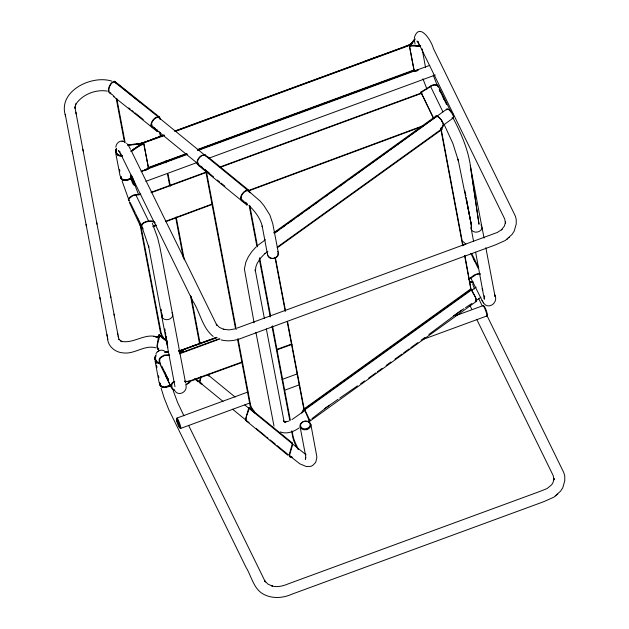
<?xml version="1.0" encoding="UTF-8"?>
<svg xmlns="http://www.w3.org/2000/svg" width="629" height="629" viewBox="0 0 629 629"><rect width="100%" height="100%" fill="white"/><g stroke="black" fill="none" stroke-linecap="round" stroke-linejoin="round"><path stroke-width="0.94" d="M298.484 449.554C295.921 443.799 292.532 438.232 292.446 431.345M466.702 200.494L471.263 224.514L471.082 228.154L473.629 241.599M196.979 162.597L197.254 160.961A6.29 3.318 -50.7 0 1 199.251 157.454A6.023 3.169 -50.8 0 1 200.753 156L204.527 154.475A5.999 3.153 -50.7 0 1 205.966 155.347L206.336 156.503M302.038 412.923L303.878 410.627L304.161 409.031L287.681 322.307M289.686 454.673L292.328 445.788L292.501 443.107L248.856 407.435L245.507 419.331A6.998 3.703 -49.8 0 0 245.656 420.321M159.664 382.904L159.837 384.736L160.969 386.269A6.031 4.474 -11.9 0 0 163.265 387.33L163.65 387.393A6.086 4.497 -11.7 0 0 164.861 387.488L168.36 386.654M159.797 382.919L160.23 385.247A5.567 4.12 -11.8 0 0 161.079 386.19A5.858 4.34 -11.9 0 0 163.697 387.291L166.465 387.181M159.365 382.715L159.53 384.633L160.717 386.245A6.266 4.662 -11.9 0 0 163.524 387.448A6.369 4.718 -11.6 0 0 164.798 387.535L171.096 385.27M303.5 421.469L303.508 421.556A5.409 4.214 -10.6 0 0 302.164 422.216A5.535 4.309 -10.7 0 0 302.25 429.245A5.535 4.309 -10.7 0 0 310.671 426.336A5.535 4.309 -10.7 0 0 305.262 421.147A5.472 4.254 -10.7 0 0 303.508 421.556M120.422 176.348L120.571 178.046L121.727 179.43M241.182 197.199L241.371 199.102L243.651 201.201M121.106 176.364L121.082 177.362M470.696 289.466L470.374 286.517M471.129 289.961L464.973 255.806M287.249 321.922L303.209 405.917C304.711 408.795 302.51 410.58 301.629 412.86M108.55 88.736L108.392 90.804A6.911 3.2 -60.9 0 0 108.589 91.763C109.446 94.279 113.275 93.839 113.692 96.622L157.297 131.563L157.8 131.162L156.747 129.307M115.83 147.202C115.98 143.884 118.897 140.699 122.34 141.14M475.563 301.024C477.427 297.305 471.821 293.263 471.42 289.316L304.365 409.424L309.161 420.486A5.166 1.541 53.1 0 1 308.863 421.092L308.666 421.155A5.708 1.706 53.2 0 1 308.414 421.155M414.267 37.929C419.213 21.182 431.667 41.089 433.373 48.488L515.214 215.81L516.212 219.167L516.236 224.018L514.223 231.071L512.077 234.389L505.354 240.459L495.125 245.011L243.486 337.443C236.48 340.415 228.634 341.924 221.156 339.896M435.7 116.632L435.779 116.326A5.881 1.895 54.2 0 1 436.353 115.862A6.384 2.06 54.2 0 1 437.792 116.334M305.875 457.338L305.364 459.367L305.686 456.174L300.119 426.934M438.193 87.164L438.232 85.827A6.353 3.09 -24.4 0 0 437.344 84.907L434.214 84.656A6.534 3.184 -24.4 0 0 431.887 85.308L420.88 92.133L433.452 118.173M484.621 297.871L484.275 298.932L484.66 295.866L484.275 299.137L475.626 252.166M200.62 376.96L199.542 381.528A6.691 3.546 -49.9 0 0 199.786 382.817L200.541 383.651A6.314 3.318 -50.7 0 0 202.066 383.871M201.099 376.834L200.061 381.19A6.078 3.216 -49.9 0 0 200.179 382.094L200.565 382.786A5.339 2.807 -51 0 0 201.178 383.203A5.637 2.964 -50.7 0 0 201.705 383.313M442.902 125.902L443.115 124.023L441.715 120.894M308.422 421.65A6.298 1.895 53.3 0 0 309.437 421.501L309.397 419.708M309.437 421.501L476.373 301.362L476.09 298.484L471.42 289.316M110.334 85.159C111.129 83.775 113.306 80.638 114.973 82.478M413.088 41.192L414.857 38.904M412.907 41.656L412.097 42.717M155.984 353.569C157.517 350.581 161.637 349.048 164.531 351.053M412.309 42.261L415.038 38.849M414.826 39.863L411.515 44.085L408.284 45.87L175.137 131.508M412.404 42.52L411.877 42.976A11.519 9.018 -10.7 0 1 411.201 43.692L407.309 45.658M414.77 39.328L411.688 43.039A11.196 8.751 -10.9 0 1 411.028 43.731L409.432 44.832M411.979 43.039L409.88 44.801L404.447 46.703M153.562 119.903C154.773 118.024 159.231 115.547 159.852 119.078M161.142 388.297L164.153 397.984L168.714 409.424L245.963 567.209C251.749 576.557 253.707 590.065 264.888 594.9C273.497 598.902 283.514 597.951 292.013 594.146L543.653 501.722L553.89 497.169L560.612 491.1L562.758 487.774L564.771 480.729L564.748 475.878L563.749 472.521L486.956 315.514M442.604 126.295L441.409 127.836L441.802 129.59L277.397 247.724M453.525 117.497A5.409 1.753 54.2 0 0 453.478 116.672L453.627 116.507A0.841 0.653 -10.6 0 0 453.658 116.035L453.572 115.909M255.924 247.103L251.938 251.474L248.376 256.742L245.931 261.861L244.382 268.968L254.1 322.756M507.037 239.264L507.627 238.768M508.594 237.959L509.262 237.4M555.572 495.974L556.162 495.479M557.129 494.669L557.797 494.111M436.329 116.64L436.982 116.436A5.685 1.832 54.2 0 1 438.397 117.12L440.111 118.732M186.341 384.665L189.777 382.487L189.667 382.039L185.854 384.476M113.692 96.622L114.203 96.221M157.8 349.244L156.896 346.485L158.775 335.076L159.286 334.675L166.929 340.808M468.794 279.001L474.895 274.574L479.502 273.536A6.329 3.916 -26.1 0 1 480.171 273.639M469.179 279.26L476.46 274.386A5.346 3.302 -26.1 0 1 478.551 274.008L479.204 274.024A5.685 3.515 -26.1 0 1 480.352 274.275M309.02 420.958L310.498 419.795M311.984 418.631L329.25 405.32M292.359 457.118A6.314 3.231 -50.3 0 1 290.126 457.094L289.395 456.277A6.675 3.436 -49.7 0 1 289.159 455.011L292.501 443.107M203.772 168.973L203.261 169.366L246.906 205.015L247.417 204.614L247.024 203.56L245.546 202.168M258.047 245.2L265.43 239.735M324.485 408.748L338.111 399.242M421.084 340.281L424.968 337.38M428.852 334.471L461.513 310.183M453.674 315.821L463.935 308.666M133.387 149.395L135.919 147.658M446.904 109.037L390.239 149.899M267.875 251.364L264.73 253.707L265.076 253.401L260.327 258.322L257.143 263.402L255.861 266.806L255.398 271.296L255.17 269.629L264.361 318.408M471.514 290.488L476.169 287.115M134.716 148.523L130.974 151.117M132.916 149.82L131.091 151.117M273.639 232.816L436.101 115.933M274.661 232.927L279.292 229.601M281.603 227.934L285.464 225.151M287.823 223.46L294.152 218.908M297.313 216.628L302.062 213.215M306.016 210.369L310.765 206.957M313.132 205.251L318.675 201.264M325.004 196.712L327.387 194.99M330.579 192.702L336.153 188.692M339.338 186.396L344.912 182.386M348.891 179.524L356.061 174.367M357.649 173.219L364.82 168.061M366.416 166.921L380.749 156.605M381.544 156.039L436.495 116.499M274.731 232.989L388.659 151.039M277.161 247.189L441.361 129.197M303.768 409.133L470.775 288.908M309.421 419.724A7.634 2.249 53.8 0 0 308.8 418.128L304.798 409.801L471.852 289.694M368.641 378.053L375.796 372.903M377.384 371.755L382.157 368.327M386.127 365.465L390.9 362.029M394.87 359.167L402.025 354.025M403.614 352.877L409.18 348.875M410.768 347.727L417.923 342.577M442.958 125.383L453.344 117.953M476.09 300.654L480.886 297.226M304.57 410.674L291.998 419.59M131.162 151.204L137.146 146.816M131.367 151.526L138.616 146.447L143.892 143.75L148.633 168.847L143.648 143.263L140.872 144.497M339.723 398.133L357.421 385.907M360.645 383.69L364.663 380.907M298.972 427.995C293.727 431.793 286.635 434.38 280.282 431.95M137.028 146.816L139.662 145.228M137.185 146.927L143.711 143.294M465.539 307.62L471.947 303.437M138.278 145.999L142.311 143.86M157.289 351.792L159.043 350.738M142.083 171.403C143.837 170.75 147.272 167.801 148.554 168.761M179.281 352.161L181.317 351.053M144.206 170.648L148.515 168.682M179.878 351.76L180.594 351.399M170.931 384.924L164.853 386.984A5.692 4.199 -11.8 0 1 163.737 386.906A5.582 4.12 -11.9 0 1 161.244 385.852A5.284 3.9 -11.8 0 1 160.442 384.956L160.191 384.437M144.473 170.624L147.241 169.358M131.202 178.007L127.333 179.603L124.699 179.831A5.575 3.577 -13.7 0 1 122.49 179.179A5.252 3.373 -13.6 0 1 121.46 178.274L121.224 177.834M131.359 178.361L126.657 180.256M130.714 178.801L131.398 178.463M180.169 351.8L182.929 350.557L182.135 350.746M180.342 352.146C182.339 351.925 184.533 349.653 181.404 351.068M174.508 381.473C169.649 382.558 170.207 389.941 174.933 390.609M169.869 386.057L170.467 385.719M153.209 226.786L156.362 225.3M152.863 226.534L156.023 225.048M130.014 179.123L130.816 178.809M174.768 381.85C170.648 382.723 170.884 388.722 174.563 389.933M145.794 169.964L147.155 169.343M420.99 92.542L431.989 85.717A5.842 2.752 -24.2 0 1 434.073 85.135L436.833 85.324A5.685 2.673 -24.2 0 1 437.611 86.11L437.69 86.464M169.162 386.379L169.775 386.049M129.315 179.43L130.109 179.139M168.43 386.678L169.067 386.363M414.134 69.905L197.333 149.576M413.56 70.55L414.275 70.267M410.823 71.73L197.569 150.064L414.401 70.385M128.591 179.705L129.393 179.446M413.693 70.668L410.768 71.706M145.299 141.902L146.801 141.391M184.501 349.048L216.856 337.325M185.288 348.812L183.802 349.307M144.599 142.162L145.362 141.926M146.014 141.635L164.027 135.062M148.821 167.919L151.031 167.157M149.6 167.684L150.315 167.424M165.718 221.266L212.594 203.859M249.666 190.092L424.371 125.25M165.797 221.66L211.965 204.519M249.744 190.501L422.051 126.555M147.563 141.226L139.599 143.797M406.593 45.917L407.372 45.681M150.968 167.133L151.746 166.889M151.683 166.866L186.907 153.932M411.547 71.47L412.262 71.203M151.125 192.301L206.406 171.984M185.94 348.521L215.928 337.553M186.766 348.38L178.817 350.943M147.453 141.1L148.169 140.833M151.046 139.78L159.656 136.619M363.538 61.736L380.765 55.407M174.901 131.021L404.51 46.727M148.287 140.959L164.075 135.156M175.011 131.147L405.288 46.562M164.208 135.526L141.179 143.837L128.961 145.22M185.846 153.791L147.964 167.699M153.075 166.245L148.09 168.069M155.229 165.451L186.86 153.83M197.459 149.938L391.34 78.727M153.185 166.363L156.055 165.309M158.925 164.255L186.09 154.278M141.093 171.363L187.206 154.427M198.277 150.362L429.796 65.337M145.881 181.341L196.578 162.714M208.561 158.311L435.307 75.016M219.702 167.094L421.925 92.785M151.204 192.694L206.477 172.385M219.773 167.503L421.925 93.234M237.227 328.063L497.374 232.431L502.052 229.357L501.384 229.915L504.372 226.102L505.59 221.856L505.441 223.122L504.71 218.978L419.04 44.006L419.7 45.264L416.972 41.027L418.678 42.324L418.128 41.962M190.249 346.941L195.989 344.826M216.981 337.694L178.888 351.32M219.214 338.748L179.32 353.38M220.008 338.945L179.422 353.836M176.993 418.057L247.968 391.985M282.067 379.46L296.817 374.043M455.357 315.797L483.009 305.647M180.688 428.412A5.512 0.723 69.8 0 0 178.542 420.62A5.512 0.723 69.8 0 0 177.221 420.667A5.512 0.723 69.8 0 0 180.688 428.412L249.831 403.008M284.882 390.137L299.64 384.72M422.318 339.668L486.885 315.955M183.102 349.567L183.865 349.339M406.656 45.948L405.162 46.444M143.899 142.413L144.662 142.185M241.756 362.115L189.919 380.915L187.898 381.433L184.478 381.205M276.791 349.425L291.211 344.197M242.55 362.312L189.997 381.371L184.965 381.819M276.878 349.866L292.1 344.354M148.106 168.179L148.884 167.951M183.165 349.59L181.018 350.306M143.192 142.665L143.962 142.437M127.066 180.177L128.654 179.729M141.045 143.318L143.247 142.689M288.853 421.155L284.316 421.988L286.038 422.02L283.522 421.273M142.531 142.925L136.572 144.238M127.907 179.996L125.769 180.381A6.408 4.238 -13.5 0 1 124.511 180.366A6.243 4.136 -13.8 0 1 121.712 179.43M417.294 70.794A9.765 5.983 -14.7 0 0 414.275 71.211L409.542 46.176L412.152 45.799L420.479 46.334M417.365 70.157L414.102 70.794L409.345 45.673L415.282 45.516M462.362 245.617L463.966 245.263M180.971 350.274L178.793 350.833M234.829 328.92L229.223 329.895L223.319 329.234L224.026 329.47L219.395 327.387L216.282 324.194L216.863 325.287L131.123 150.465M140.794 194.094L134.087 194.888A6.534 3.059 -24.2 0 0 131.799 195.918L131.099 196.342A5.905 2.768 -24.2 0 0 129.377 197.789L128.969 198.284A6.4 2.988 -24.3 0 0 128.332 199.715L129.362 201.366M139.583 143.687L140.33 143.538M178.77 350.793L179.517 350.652M154.333 222.029C150.74 218.326 135.377 224.089 143.105 228.877M420.4 45.878L415.195 45.681M126.641 180.146L125.847 180.342A6.109 3.994 -13.6 0 1 124.652 180.326L124.267 180.279A6.015 3.939 -13.9 0 1 121.979 179.462L120.878 178.164L120.721 176.552A6.015 3.939 -13.9 0 0 120.839 178.141M122.293 155.67L121.051 155.756A6.086 4.953 -9.6 0 1 119.84 155.615L119.447 155.528M122.356 156.055L121.051 156.141A6.369 5.174 -9.7 0 1 119.777 156A6.266 5.071 -9.4 0 1 116.939 154.616L115.524 152.155L115.972 149.364A6.314 5.118 -9.8 0 1 116.617 148.413M138.058 143.899L131.98 144.466M138.05 143.939L127.388 144.969M420.762 45.807L416.335 45.713M164.987 351.957L168.085 351.69M164.995 352.004L165.773 351.918M165.01 352.106L168.092 351.847M165.05 352.492L168.116 352.232M420.384 45.815C416.988 46.42 411.673 44.006 409.542 46.176M126.24 180.201L124.691 180.216A5.842 3.805 -13.8 0 1 122.356 179.548A5.527 3.585 -13.5 0 1 121.271 178.589L121.004 178.125M130.455 144.568L127.412 144.819L133.466 144.403M417.727 70.141L418.45 70.126M140.487 194.573L134.134 195.32A5.834 2.626 -24 0 0 132.09 196.232L129.558 198.3A5.732 2.579 -24 0 0 128.976 199.542L129.236 200.533M469.336 281.611L473.126 281.886M472.851 282.374L470.303 282.185M169.217 354.78L164.027 355.126L160.497 357.296A6.329 4.718 -28.5 0 0 159.2 359.23L159.106 362.508A6.4 4.741 -28.8 0 0 160.293 363.971L160.851 364.317M169.657 355.354L164.782 355.409L160.938 357.539A5.692 4.293 -29 0 0 159.797 359.269L159.735 362.218A5.732 4.324 -29 0 0 160.01 362.721M416.044 45.618L409.369 45.72M160.041 363.185L159.255 363.051A5.842 5.126 -5.7 0 1 156.833 361.864A5.527 4.867 -6.2 0 1 155.654 360.472L155.355 359.819A5.936 5.221 -5.9 0 1 155.104 357.728L155.497 356.344A5.968 5.26 -5.5 0 1 155.654 356.006M160.088 363.13L159.334 363.004A5.575 4.922 -5.8 0 1 157.014 361.848A5.252 4.639 -5.9 0 1 155.913 360.488L155.418 357.862A5.268 4.655 -5.7 0 1 155.788 356.557A5.692 5.032 -5.6 0 1 155.953 356.242M156.063 347.861C144.584 344.456 134.637 354.52 123.119 352.885C115.123 352.397 107.661 346.194 107.52 337.875M158.186 337.293C145.189 332.183 133.592 344.448 120.792 341.185L122.089 341.712L118.669 339.165M107.355 91.126C95.545 89.035 81.44 94.727 75.283 105.2L75.81 103.864L75.158 108.424L74.843 106.733L76.164 113.935M121.995 141.061L124.149 141.58M249.469 192.537C248.84 188.983 244.335 191.358 243.108 193.3A5.63 3.043 -51.3 0 0 241.355 196.437A5.362 2.901 -51.3 0 0 241.182 197.199M155.316 222.941C151.707 219.324 138.294 222.359 142.83 228.217M111.907 81.172C91.692 74.521 57.278 91.213 65.565 116.043M154.97 128.198L152.312 126.523L151.597 123.771A5.354 2.807 -50.8 0 1 151.77 123.017A5.63 2.956 -50.8 0 1 153.57 119.903M200.525 166.591L198.638 165.561L197.215 163.902A6.652 3.554 -49.5 0 1 196.956 162.612M110.979 93.202L109.58 92.164M114.73 82.36L118.433 84.679L139.701 101.992M213.184 336.405C202.239 327.748 200.195 312.314 192.804 301.039L120.233 153.02L120.941 154.349L118.315 150.488L120.037 151.801M437.792 116.334L438.24 116.632A6.007 1.942 54.3 0 1 439.687 117.914A6.298 2.029 54.2 0 1 442.69 122.152C445.175 124.919 442.061 127.058 441.802 129.59M287.791 455.192L245.648 420.329M306.103 454.775L292.233 443.704M463.211 241.615L465.9 244.154M159.168 116.805L114.761 81.338M114.368 81.904L156.409 115.477M128.733 107.866L130.266 109.092M131.791 110.319L133.324 111.545M134.858 112.772L143.27 119.518M153.979 128.096L157.8 131.162M158.775 335.076L166.952 341.633M196.445 379.476L200.95 383.092M194.518 378.807L198.261 381.811M289.725 455.891L299.797 463.801L306.394 466.584L310.93 466.348L312.66 465.476L315.703 462.386L316.812 457.763L316.67 455.734L310.82 424.316M207.46 156.511L248.746 190.225M157.808 116.782L248.361 190.791M150.622 125.14L198.795 164.491M201.021 166.308L202.499 167.518M204.724 169.335L209.174 172.967M203.419 168.588L198.277 164.35L197.561 161.582A5.323 2.783 -51 0 1 197.883 160.434A5.637 2.972 -50.7 0 1 199.519 157.706C200.824 156.204 203.694 153.838 205.486 155.827M204.881 169.775L206.336 170.962M207.79 172.149L213.616 176.906M217.312 180.036L219.576 181.875M221.078 183.102L224.844 186.176M243.651 201.539L247.417 204.614M198.638 165.561L203.301 169.366M207.68 374.625L235.152 397.072M244.783 404.942L291.99 443.508M195.871 379.224L222.988 401.381M232.62 409.251L245.963 420.148M249.092 422.68L246.914 420.903A5.291 2.783 -50.9 0 1 246.529 420.589C244.65 416.17 249.548 411.971 248.856 407.435M256.341 428.624L265.234 435.889M266.539 436.935L267.993 438.13M270.171 439.907L275.266 444.066M277.082 445.576L288.349 454.759M246.018 188.842L260.233 201.178L263.968 205.644L269.896 215.071L272.758 223.672L278.38 252.811M304.365 409.424L304.798 409.801M175.216 391.427C179.548 396.592 187.874 391.285 185.901 385.042M126.602 143.223L127.019 143.624M249.131 205.683C255.295 211.651 260.901 218.931 262.513 227.549L262.175 226.023L267.569 254.847M483.056 302.124C487.585 310.82 499.111 302.801 494.709 294.859L495.07 296.534L485.847 247.677M252.221 408.63L254.061 410.989L254.847 413.19M283.537 420.762L284.402 421.807M251.907 408.252L250.641 405.477L238.029 338.764M162.762 336.287L164.193 339.165M157.887 348.427C156.173 343.921 160.018 339.306 159.286 334.675M470.759 277.9L482.49 301.291M182.811 350.432L183.181 352.358M481.987 300.56L483.607 302.926M162.07 335.328L161.071 332.733L140.872 225.882M253.581 411.476L250.853 407.954L250.13 405.886L237.518 339.157M128.568 145.763L130.502 149.246M188.944 380.828L189.777 382.487M439.561 90.269L441.589 94.342M470.846 253.408L478.158 268.221M471.829 253.809L478.724 267.797M443.17 97.778L443.988 99.445M452.974 117.788C461.112 133.277 468.243 149.608 470.61 167.078L478.999 224.27L470.264 165.482L481.696 225.953M473.26 258.275L474.895 261.617M481.9 305.191L478.63 298.492M470.005 305.631L471.632 308.965M476.688 319.28L553.237 475.689L553.976 479.825L554.118 478.559L552.907 482.805L551.617 484.81L547.144 488.513L540.036 491.383L288.373 583.814C283.192 585.992 277.428 587.541 271.854 585.945L272.554 586.181L267.923 584.097L264.817 580.905L265.399 581.998L188.629 425.448M135.377 213.113L130.148 202.396M161.716 365.952L168.375 379.554M166.701 376.394L167.864 378.768M160.12 364.506L171.316 387.378M439.184 89.64L440.347 92.023M444.341 124.896L452.825 143.333L458.368 160.717L458.046 159.255L471.263 224.514M135.793 213.962L140.817 224.309M164.633 372.164L165.891 374.742M167.573 378.171L168.415 379.892M165.718 375.945L170.687 386.143M183.912 415.785L177.645 402.599L173.266 390.813M438.806 87.046L450.946 111.962M441.998 95.16L446.559 104.516M430.362 86.016L442.95 111.891M420.88 92.133L433.774 118.645M135.644 194.463L148.538 220.944M307.023 428.467L307.345 429.379M163.359 338.599L160.56 333.142L139.835 223.476M137.515 218.239L139.166 221.778M129.33 202.357L140.322 225.858M253.841 411.932L254.061 412.427M119.172 339.825L118.142 335.886M437.186 85.292L433.208 75.071M426.918 89.066L422.94 78.837M138.616 194.723L134.787 184.824M128.355 198.497L122.112 181.066M152.312 223.209L157.588 237.723L159.884 247.111L185.571 382.967M142.217 227.643L148.79 247.048L148.499 245.703L174.972 386.67M115.657 82.525L115.453 81.998A5.999 2.642 -63.1 0 0 114.258 81.267L111.239 83.256A6.007 2.65 -63.1 0 0 110.059 84.907A6.282 2.752 -63.4 0 0 108.589 88.713M414.228 71.203L417.397 70.542A10.127 6.337 -14.6 0 0 414.196 71.014L414.134 70.896M474.541 289.01L472.599 283.726M274 426.069L255.909 332.301M284.096 421.627L266.342 328.912M157.297 131.563C156.613 128.505 152.438 128.811 151.259 126.091A6.487 3.42 -50.5 0 1 151.054 124.4L151.298 123.158A6.282 3.294 -50.8 0 1 152.965 120.076A6.046 3.176 -50.8 0 1 154.789 118.197A6.369 3.349 -50.8 0 1 157.148 116.86L157.879 116.687A6.023 3.161 -50.8 0 1 159.648 117.112L160.426 119.361M246.906 205.015C246.23 201.964 242.055 202.271 240.876 199.55A6.479 3.507 -51 0 1 240.64 197.836L240.876 196.578A6.274 3.381 -51.2 0 1 242.511 193.473A6.054 3.263 -51.2 0 1 244.335 191.586A6.369 3.428 -51.2 0 1 246.702 190.265L247.441 190.092A6.038 3.255 -51.3 0 1 249.241 190.548L250.051 192.836M440.913 127.97L441.22 129.283M109.1 91.307L108.911 89.389A5.284 2.233 -65 0 1 109.139 88.162A5.645 2.437 -64.6 0 1 110.327 85.159M208.6 374.161L208.875 376.095M208.105 374.609L208.356 375.741M440.67 128.292L440.858 129.315M115.838 153.783L120.1 175.892M160.395 136.532L159.53 131.862M482.042 227.525L484.039 238.084M465.429 193.763L465.79 195.69L464.862 190.87M441.251 129.495L462.991 245.239M275.392 257.631L285.495 310.789M274.959 257.245L285.244 311.363M290.323 420.148L272.506 325.893M289.812 420.542L271.995 326.294M291.754 430.81C292.367 437.572 294.293 443.76 297.973 449.208M161.016 136.721L160.246 132.64M165.6 160.985L165.954 162.848M200.179 343.874L191.177 296.283M119.549 169.335L119.872 171.08M75.85 112.221L83.193 151.031M96.701 222.477L110.853 297.344M114.03 314.154L117.859 334.376M65.243 114.329L72.571 153.004M86.079 224.467L100.231 299.341M103.415 316.143L107.252 336.373M466.128 197.592L471.396 225.449M462.732 245.813L441.063 130.376M464.54 255.421L470.335 286.313M257.513 246.576L249.768 205.502M259.628 257.772L270.564 315.632M257.002 246.969L249.147 205.313M259.29 259.101L270.234 316.961M236.268 329.431L206.43 171.623M235.576 328.896L205.707 170.836M168.069 174.044L170.365 186.176M176.183 216.974L184.297 259.895M167.558 174.445L169.681 185.641M175.672 217.367L183.259 257.497M190.493 295.748L199.314 342.404M183.055 350.919L183.353 352.484M125.171 142.822L116.75 98.266M124.487 142.288L116.239 98.659M82.871 149.317L97.023 224.183M110.531 295.638L114.352 315.868M72.249 151.29L86.401 226.173M99.917 297.627L103.73 317.857M414.55 41.333L415.069 44.101M117.544 332.662L118.456 337.592M155.764 360.834L156.283 363.648M156.629 365.528L156.983 367.399M158.524 375.733L158.87 377.604M155.08 360.952L159.066 382.44M106.93 334.659L107.842 339.581M422.145 48.936L425.55 67.531M165.364 332.041L165.671 333.968M165.985 335.902L167.841 347.491M164.837 328.943L165.136 330.83M165.427 332.717L165.726 334.604M166.017 336.484L167.495 345.919M161.629 312.778L162.125 317.252M161.205 309.256L161.37 311.088M161.535 312.928L161.779 315.679M159.986 383.32L160.041 383.887M171.961 312.802A5.519 4.293 -10.7 0 1 168.124 319.571A5.519 4.293 -10.7 0 1 161.912 314.807M480.973 224.954A5.519 4.293 -10.7 0 1 477.411 232.046A5.519 4.293 -10.7 0 1 471.373 226.841M483.858 306.598A4.828 0.637 69.8 0 1 485.926 309.602A4.828 0.637 69.8 0 1 487.168 315.066M482.923 306.048A5.512 0.723 69.8 0 1 485.682 310.702A5.512 0.723 69.8 0 1 486.39 315.609M116.766 149.246A5.63 4.592 -9.4 0 0 116.593 149.537L116.145 151.4L116.632 153.217A5.284 4.309 -9.4 0 0 117.45 154.239A5.582 4.545 -9.4 0 0 119.982 155.473A5.692 4.647 -9.4 0 0 121.114 155.599L121.877 155.575L119.88 155.512A5.858 4.757 -9.4 0 1 117.23 154.223A5.567 4.529 -9.4 0 1 116.357 153.162L115.878 150.606A5.559 4.521 -9.4 0 1 116.483 148.994M119.447 155.528A6.031 4.898 -9.4 0 1 117.12 154.302L115.767 151.943L116.184 149.27A6.038 4.906 -9.6 0 1 116.569 148.648M482.915 290.063A4.843 1.565 54.3 0 1 482.073 288.915M453.611 116.624A4.977 1.612 54.3 0 0 453.234 114.808A4.843 1.565 54.3 0 0 450.073 110.303A4.843 1.565 54.3 0 0 447.502 109.525M453.619 116.632A4.843 1.565 54.3 0 1 453.234 117.191M446.456 109.926A5.535 1.793 54.3 0 1 451.669 112.835A5.535 1.793 54.3 0 1 451.944 117.93M277.798 253.408A4.843 3.766 -10.7 0 1 274.22 258.204A4.843 3.766 -10.7 0 1 268.434 255.846M277.625 251.458A5.535 4.309 -10.7 0 1 274.142 258.33A5.535 4.309 -10.7 0 1 267.6 253.833M156.306 354.732A6.384 5.614 -5.4 0 0 155.151 356.368L154.789 359.348L156.244 362.005A6.243 5.441 -5.9 0 0 159.145 363.531A6.408 5.582 -6.4 0 0 159.994 363.68M155.733 355.629A6.109 5.378 -5.5 0 0 155.363 356.297L155.033 359.159L156.44 361.706A6.015 5.268 -5.7 0 0 158.822 363.051L159.216 363.161A6.109 5.354 -6.1 0 0 160.025 363.295M476.373 301.362A6.314 2.036 54.1 0 1 475.288 301.519M440.221 118.834A5.685 1.832 54.2 0 1 441.817 120.988M247.354 421.697A6.298 3.31 -50.8 0 1 246.505 421.446M289.686 454.681A6.015 3.082 -49.8 0 0 289.89 455.821L290.158 456.237A5.346 2.728 -50.3 0 0 290.755 456.646A5.637 2.878 -50.2 0 0 291.565 456.748M158.783 349.323A6.29 2.736 -62.5 0 1 157.8 349.237M158.815 348.812A5.653 2.43 -64.7 0 1 158.39 348.773M158.933 337.443L153.775 336.413L158.933 337.443M176.757 421.233A4.828 0.637 69.8 0 0 179.792 428.011A4.828 0.637 69.8 0 0 177.913 421.186A4.828 0.637 69.8 0 0 176.757 421.233M130.824 178.251A4.828 0.637 69.8 0 0 133.859 185.02A4.828 0.637 69.8 0 0 131.972 178.188A4.828 0.637 69.8 0 0 130.824 178.251M131.288 177.685A5.512 0.723 69.8 0 0 134.755 185.421A5.512 0.723 69.8 0 0 132.601 177.614A5.512 0.723 69.8 0 0 131.288 177.685M305.207 421.257A4.993 3.884 -10.7 0 0 302.494 422.201A4.843 3.766 -10.7 0 0 302.565 428.349A4.843 3.766 -10.7 0 0 309.932 425.802A4.843 3.766 -10.7 0 0 305.199 421.265"/></g></svg>
